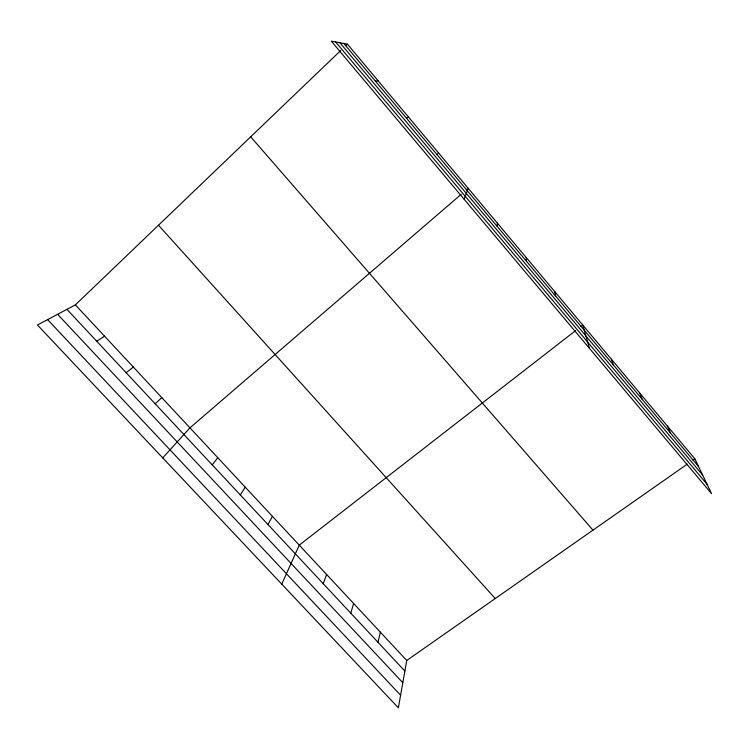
<?xml version="1.0" encoding="UTF-8"?>
<svg xmlns="http://www.w3.org/2000/svg" width="749" height="749" viewBox="0 0 749 749"><rect width="100%" height="100%" fill="white"/><g stroke="black" fill="none" stroke-linecap="round" stroke-linejoin="round"><path stroke-width="1.12" d="M497.111 226.292L497.392 223.155M687.339 464.09L406.744 660.478L398.365 707.824L37.45 324.991L75.377 304.88L340.776 50.473M377.973 642.277L380.342 632.147M350.766 613.15L353.631 603.479M323.231 583.677L326.611 574.483M464.127 199.225L468.181 188.289L466.449 189.778M281.764 584.145L299.263 545.132L575.55 330.665M267.983 524.543L272.411 516.323M240.289 494.892L245.251 487.168M212.257 464.895L217.762 457.676M162.73 457.882L189.956 427.838L461.262 194.253M437.051 154.65L438.586 152.965M345.738 45.717L347.396 44.135L694.857 458.828L711.55 493.647L331.301 41.176L347.396 44.135M155.183 403.805L161.821 397.644M126.132 372.702L133.35 367.094M580.971 326.461L582.778 325.057L589.51 348.425M692.984 460.148L694.857 458.828M96.715 341.226L104.542 336.17M406.407 118.099L408.589 117.172M375.333 81.042L378.198 80.901M47.608 319.608L400.593 695.203M57.626 314.299L402.803 682.704M66.942 309.356L404.872 671.057M75.377 304.88L406.744 660.478M158.479 225.224L495.258 598.526M250.7 136.824L592.974 530.133M343.838 43.479L698.564 466.561M339.906 42.759L702.656 475.1M335.646 41.972L707.075 484.303M667.387 426.041L670.552 433.156M639.552 392.813L642.174 399.301M611.353 359.164L613.412 364.997M554.681 291.53L555.599 296.042M526.219 257.562L526.547 261.401"/></g></svg>
